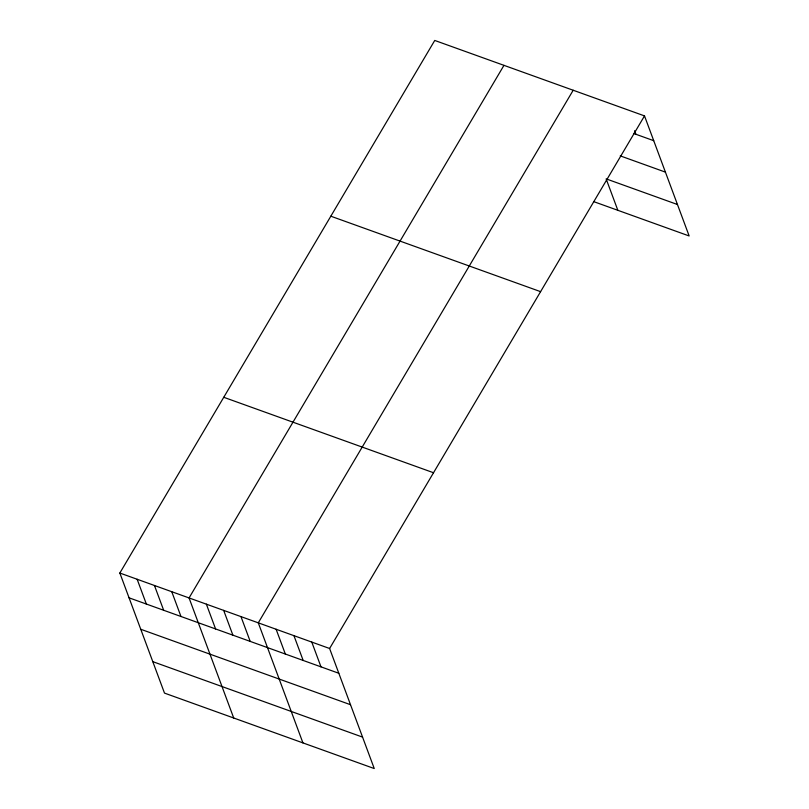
<?xml version="1.0" encoding="UTF-8"?>
<svg xmlns="http://www.w3.org/2000/svg" width="809" height="809" viewBox="0 0 809 809"><rect width="100%" height="100%" fill="white"/><g stroke="black" fill="none" stroke-linecap="round" stroke-linejoin="round"><path stroke-width="1.21" d="M119.843 573.035L329.607 648.494L374.254 768.55L164.49 693.101L119.843 573.035L434.746 40.45L644.51 115.899L689.157 235.965L593.614 201.593M503.967 65.347L189.063 597.942L233.71 717.998M573.187 90.254L258.283 622.839L302.93 742.895M329.607 648.494L644.51 115.899M633.518 133.414L653.723 140.685M620.25 155.874L665.423 172.125M677.467 204.515L606.143 178.87L617.843 210.31M330.83 216.205L540.594 291.655M223.759 397.29L433.523 472.739M129.056 597.821L338.819 673.27M140.746 629.26L350.509 704.71M152.8 661.651L362.563 737.11M634.58 130.734L635.894 134.274M311.778 642.083L320.991 666.859M293.94 635.662L303.163 660.447M276.112 629.25L285.334 654.036M240.981 616.61L250.193 641.395M223.678 610.39L232.891 635.166M206.366 604.161L215.588 628.947M171.761 591.713L180.973 616.498M154.448 585.494L163.671 610.269M137.146 579.264L146.358 604.05"/></g></svg>
